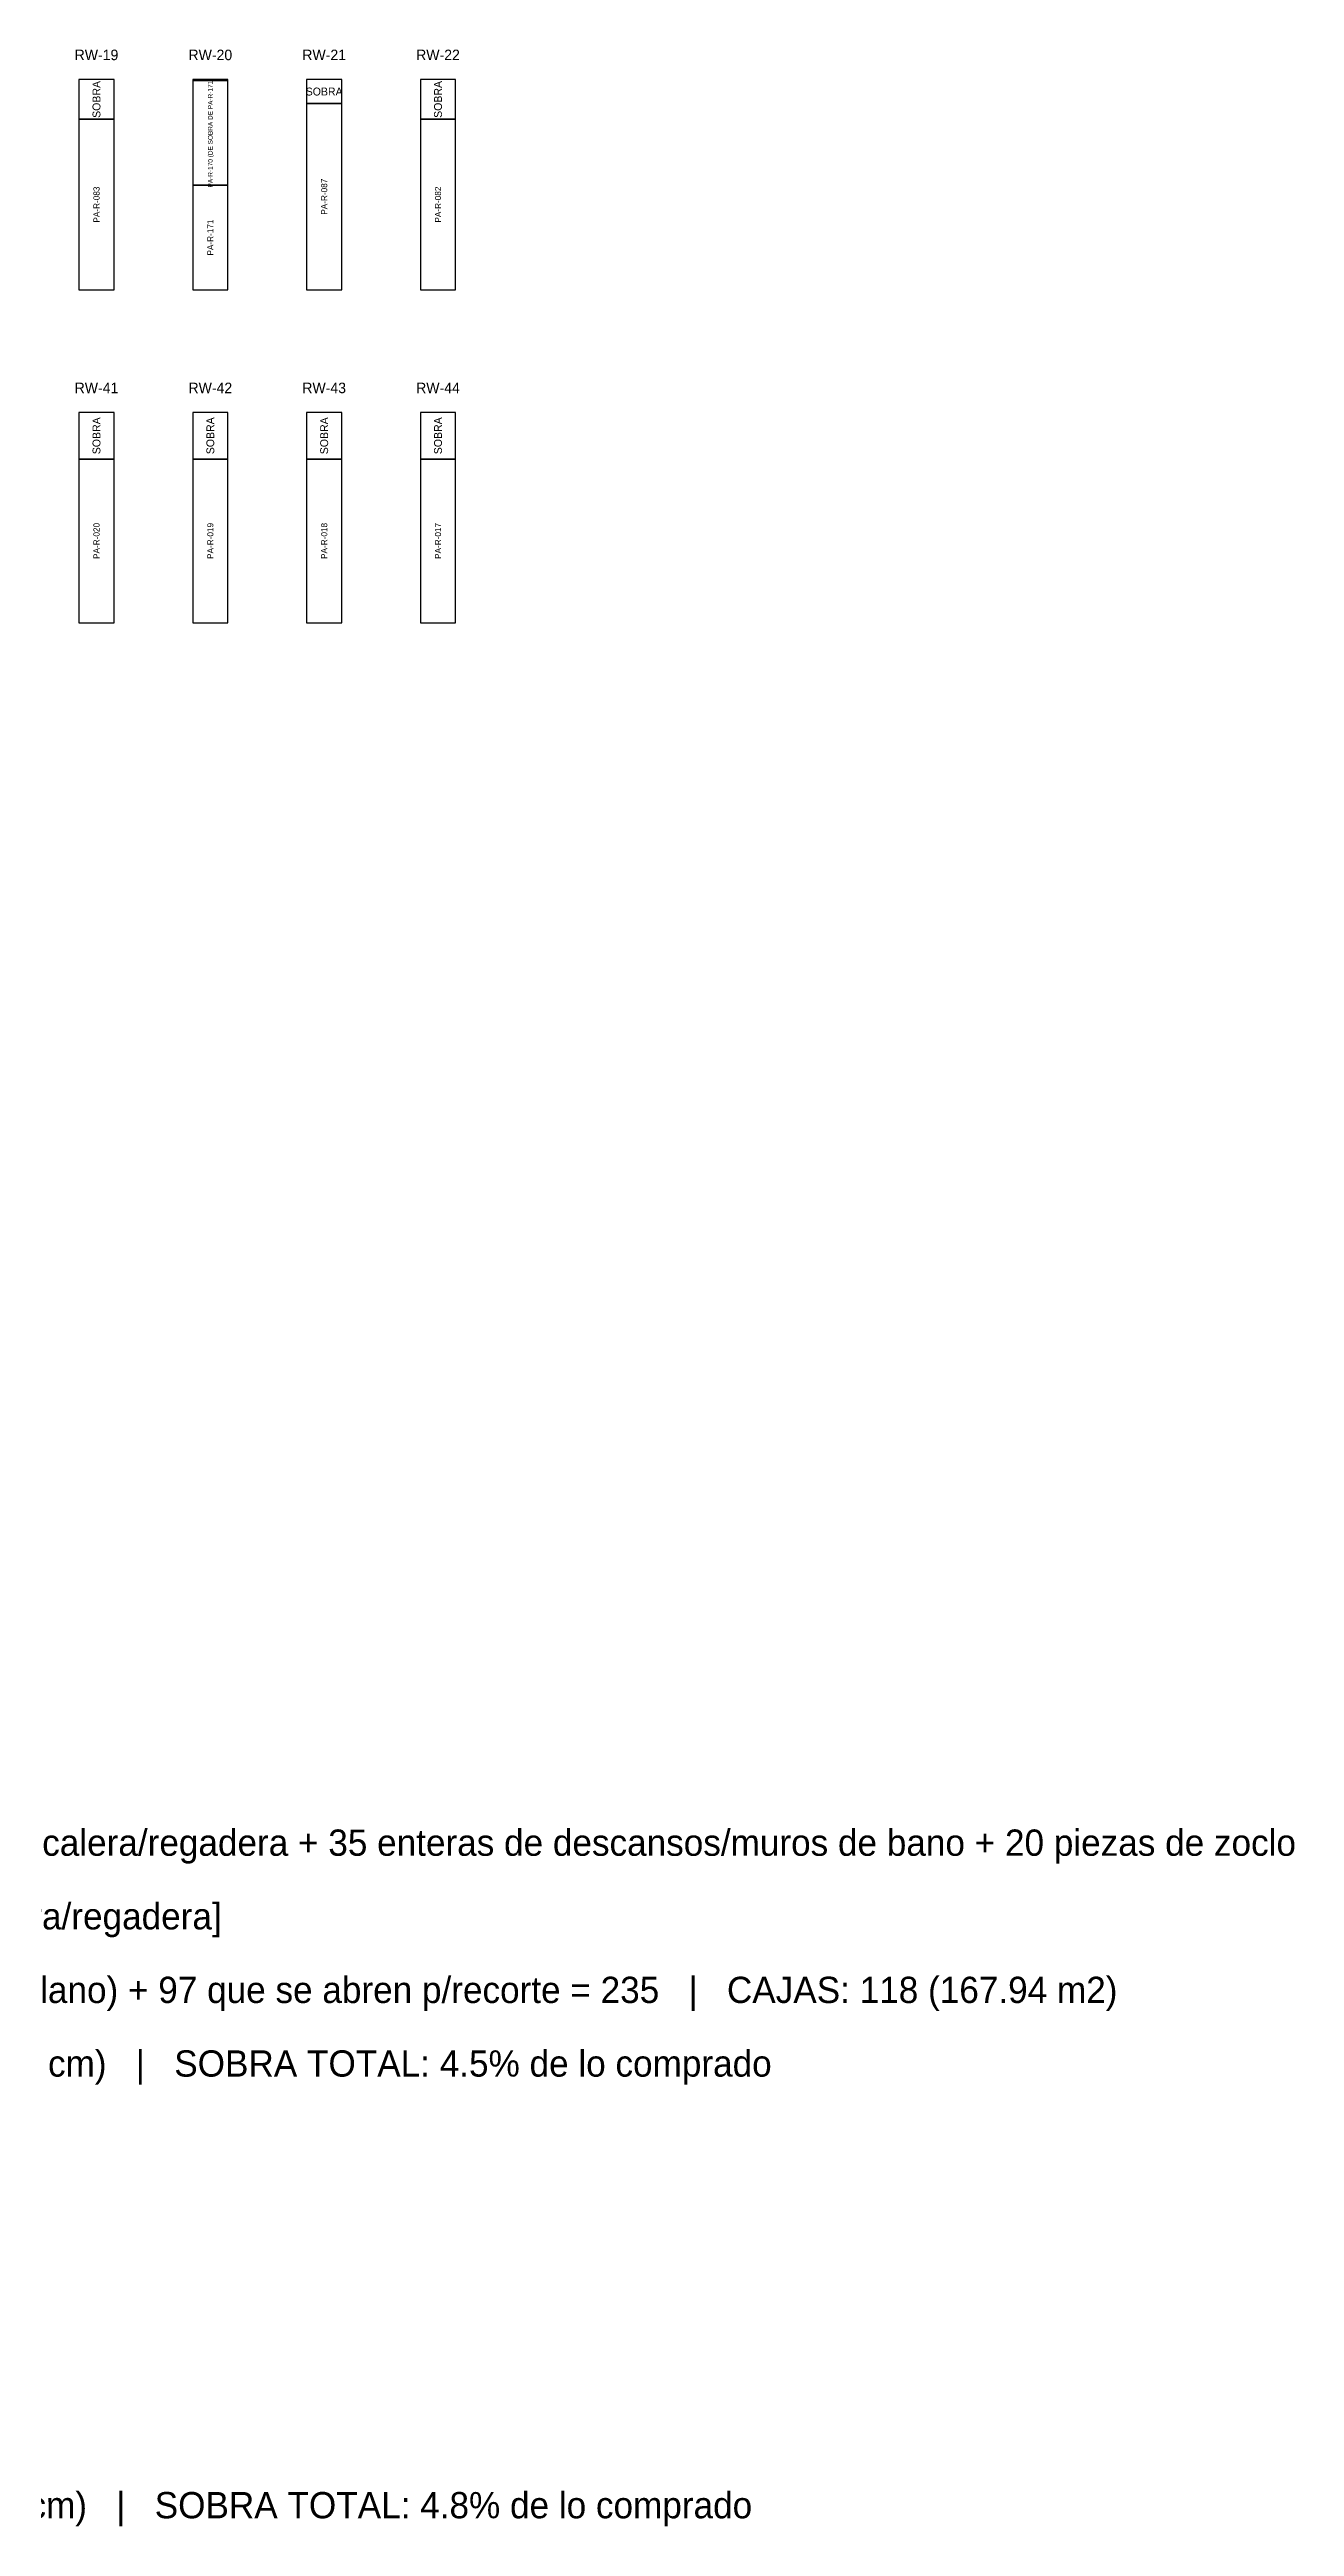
# Model space of a CAD drawing. Header units: metres. Extents: x 261.3 to 349, y -132.1 to -56.9.
# Drawn here: x 284 to 291.11, y -100.2 to -86.07 of the extents above; entities that cross this region are included whole.
import ezdxf
from ezdxf.enums import TextEntityAlignment as Align

# ---------------------------------------------------------------- set-up
doc = ezdxf.new("R2010")
doc.units = ezdxf.units.M
for name, color, linetype in [('PLAN-CORTE-PIEZAS-A-ABRIR', 7, 'Continuous'), ('PLAN-CORTE-RECORTES', 3, 'Continuous'), ('PLAN-CORTE-SOBRANTES', 2, 'Continuous'), ('PLAN-CORTE-TEXTOS', 5, 'Continuous'), ('RESUMEN', 5, 'Continuous')]:
    doc.layers.add(name, color=color, linetype=linetype)

msp = doc.modelspace()

# ---------------------------------------------------------------- linework, layer by layer
at = {"layer": 'PLAN-CORTE-PIEZAS-A-ABRIR'}
for points in [[(284.171, -87.441), (284.371, -87.441), (284.371, -86.241), (284.171, -86.241)], [(284.821, -87.441), (285.021, -87.441), (285.021, -86.241), (284.821, -86.241)], [(285.471, -87.441), (285.671, -87.441), (285.671, -86.241), (285.471, -86.241)], [(286.121, -87.441), (286.321, -87.441), (286.321, -86.241), (286.121, -86.241)], [(284.171, -89.341), (284.371, -89.341), (284.371, -88.141), (284.171, -88.141)], [(284.821, -89.341), (285.021, -89.341), (285.021, -88.141), (284.821, -88.141)], [(285.471, -89.341), (285.671, -89.341), (285.671, -88.141), (285.471, -88.141)], [(286.121, -89.341), (286.321, -89.341), (286.321, -88.141), (286.121, -88.141)]]:
    msp.add_lwpolyline(points, close=True, dxfattribs=at)
at = {"layer": 'PLAN-CORTE-RECORTES'}
for points in [[(284.821, -86.845), (285.021, -86.845), (285.021, -86.249), (284.821, -86.249)], [(284.171, -87.441), (284.371, -87.441), (284.371, -86.468), (284.171, -86.468)], [(285.471, -87.441), (285.671, -87.441), (285.671, -86.378), (285.471, -86.378)], [(286.121, -87.441), (286.321, -87.441), (286.321, -86.468), (286.121, -86.468)], [(284.821, -87.441), (285.021, -87.441), (285.021, -86.845), (284.821, -86.845)], [(284.171, -89.341), (284.371, -89.341), (284.371, -88.407), (284.171, -88.407)], [(284.821, -89.341), (285.021, -89.341), (285.021, -88.407), (284.821, -88.407)], [(285.471, -89.341), (285.671, -89.341), (285.671, -88.407), (285.471, -88.407)], [(286.121, -89.341), (286.321, -89.341), (286.321, -88.407), (286.121, -88.407)]]:
    msp.add_lwpolyline(points, close=True, dxfattribs=at)
at = {"layer": 'PLAN-CORTE-SOBRANTES'}
for points in [[(284.171, -86.468), (284.371, -86.468), (284.371, -86.241), (284.171, -86.241)], [(285.471, -86.378), (285.671, -86.378), (285.671, -86.241), (285.471, -86.241)], [(286.121, -86.468), (286.321, -86.468), (286.321, -86.241), (286.121, -86.241)], [(284.171, -88.407), (284.371, -88.407), (284.371, -88.141), (284.171, -88.141)], [(284.821, -88.407), (285.021, -88.407), (285.021, -88.141), (284.821, -88.141)], [(285.471, -88.407), (285.671, -88.407), (285.671, -88.141), (285.471, -88.141)], [(286.121, -88.407), (286.321, -88.407), (286.321, -88.141), (286.121, -88.141)]]:
    msp.add_lwpolyline(points, close=True, dxfattribs=at)

# ---------------------------------------------------------------- texts
at = {"layer": 'PLAN-CORTE-TEXTOS'}
for s, height, p in [('RW-19', 0.06, (284.271, -86.101)), ('RW-20', 0.06, (284.921, -86.101)), ('RW-21', 0.06, (285.571, -86.101)), ('RW-22', 0.06, (286.221, -86.101)), ('SOBRA', 0.045, (285.571, -86.31)), ('RW-41', 0.06, (284.271, -88.001)), ('RW-42', 0.06, (284.921, -88.001)), ('RW-43', 0.06, (285.571, -88.001)), ('RW-44', 0.06, (286.221, -88.001))]:
    msp.add_text(s, height=height, dxfattribs=at).set_placement(p, align=Align.MIDDLE_CENTER)
for s, height, p in [('SOBRA', 0.045, (284.271, -86.355)), ('PA-R-170 (DE SOBRA DE PA-R-171)', 0.0267, (284.921, -86.547)), ('SOBRA', 0.045, (286.221, -86.355)), ('PA-R-083', 0.035, (284.271, -86.955)), ('PA-R-087', 0.035, (285.571, -86.91)), ('PA-R-082', 0.035, (286.221, -86.955)), ('PA-R-171', 0.035, (284.921, -87.143)), ('SOBRA', 0.045, (284.271, -88.274)), ('SOBRA', 0.045, (284.921, -88.274)), ('SOBRA', 0.045, (285.571, -88.274)), ('SOBRA', 0.045, (286.221, -88.274)), ('PA-R-020', 0.035, (284.271, -88.874)), ('PA-R-019', 0.035, (284.921, -88.874)), ('PA-R-018', 0.035, (285.571, -88.874)), ('PA-R-017', 0.035, (286.221, -88.874))]:
    msp.add_text(s, height=height, rotation=90, dxfattribs=at).set_placement(p, align=Align.MIDDLE_CENTER)
at = {"layer": 'RESUMEN'}
for s, p in [('  CAPA MORET (QSELECT): 255 polilineas = 103 enteras del plano + 75 recortes del plano que abren pieza + 22 abiertas por escalera/regadera + 35 enteras de descansos/muros de bano + 20 piezas de zoclo', (272.471, -96.301)), ('  CAPA MORET-FALTANTES (QSELECT): 77 recortes que salen de un sobrante (no abren pieza)   [48 del plano + 29 de escalera/regadera]', (272.471, -96.721)), ('  PIEZAS QUE SE COMPRAN: 103 enteras del plano + 35 enteras extra (descansos de escalera y muro de regadera, fuera del plano) + 97 que se abren p/recorte = 235   |   CAJAS: 118 (167.94 m2)', (272.471, -97.141)), ('  SOBRANTE REUTILIZABLE: 3.98 m2 en 32 pzas -> GUARDAR EN RESERVA   |   DESPERDICIO: 3.56 m2 (114 pedazos <10 cm)   |   SOBRA TOTAL: 4.5% de lo comprado', (272.471, -97.561)), ('  SOBRANTE REUTILIZABLE: 1.20 m2 en 23 pzas -> GUARDAR EN RESERVA   |   DESPERDICIO: 0.48 m2 (23 pedazos <10 cm)   |   SOBRA TOTAL: 4.8% de lo comprado', (272.471, -100.081))]:
    msp.add_text(s, height=0.15, dxfattribs=at).set_placement(p, align=Align.MIDDLE_LEFT)

doc.saveas('drawing.dxf')
